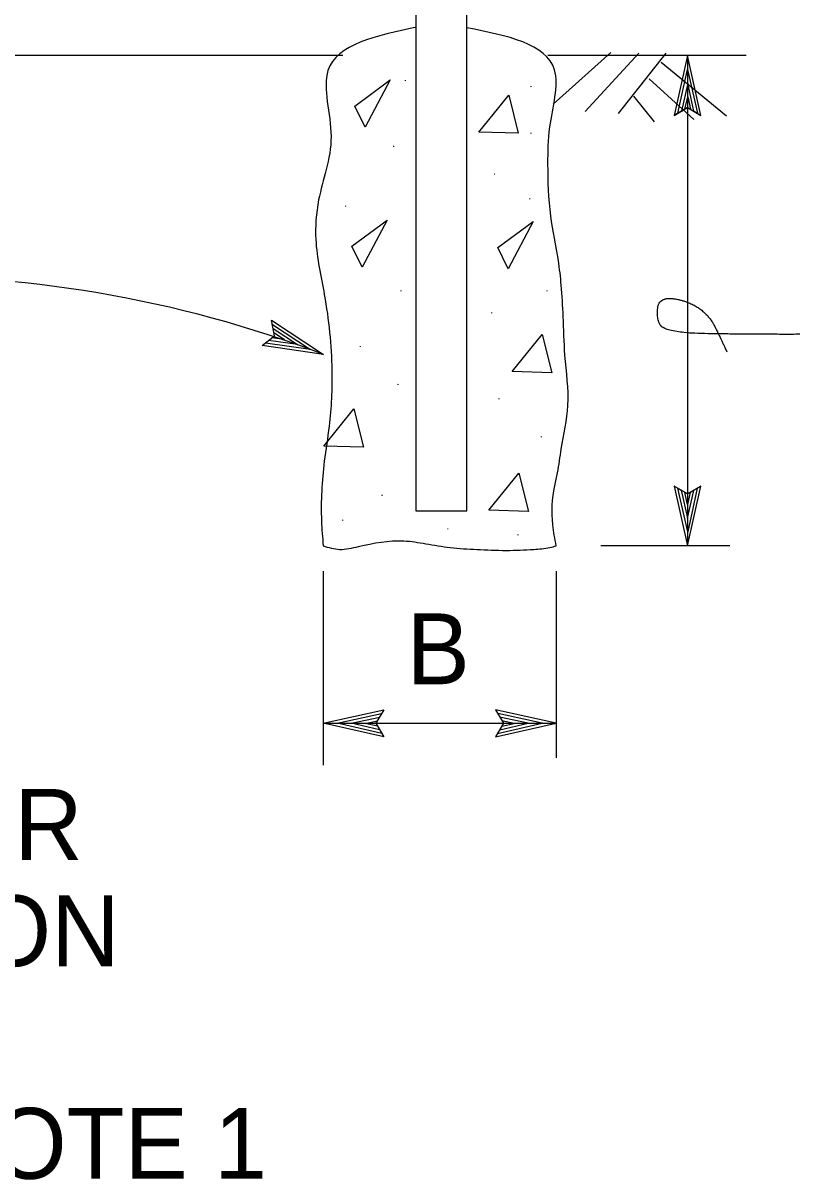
# Model space of a CAD drawing. Extents: x -893 to 867, y -474 to 712.
# Drawn here: x 618.2 to 694.9, y 124 to 238.2 of the extents above; entities that cross this region are included whole.
import ezdxf

# ---------------------------------------------------------------- set-up
doc = ezdxf.new("R2010")
doc.units = 0
for name, color, linetype in [('mc_FENCE-anno', 7, 'Continuous'), ('mc_FENCE-CL', 7, 'Continuous'), ('rd_BASE-MATERIAL', 7, 'Continuous'), ('rd_PROFILE-OG', 7, 'Continuous')]:
    doc.layers.add(name, color=color, linetype=linetype)

msp = doc.modelspace()

# ---------------------------------------------------------------- linework, layer by layer
at = {"layer": 'mc_FENCE-anno'}
for p, q in [((683.81, 235.01), (683.81, 186.59)), ((643.02, 207.33), (642.75, 208.87)), ((642.75, 208.87), (642.75, 208.87)), ((642.75, 208.87), (647.88, 205.49)), ((642.82, 208.46), (646.59, 205.98)), ((642.91, 208.04), (645.3, 206.47)), ((641.8, 206.37), (643.02, 207.33)), ((645.3, 206.47), (642.44, 206.88)), ((644.01, 206.96), (642.78, 207.14)), ((642.96, 207.65), (644.01, 206.96)), ((647.88, 205.49), (641.8, 206.37)), ((641.8, 206.37), (641.8, 206.37)), ((646.58, 205.98), (642.15, 206.62)), ((647.88, 205.49), (647.88, 205.49)), ((687.99, 186.59), (675.25, 186.59)), ((647.84, 184.08), (647.84, 164.91)), ((670.84, 184.08), (670.84, 165.64)), ((647.84, 169.06), (653.84, 170.39)), ((653.84, 170.39), (653.04, 169.06)), ((653.84, 170.39), (653.84, 170.39)), ((670.84, 169.06), (664.84, 170.39)), ((664.84, 170.39), (664.84, 170.39)), ((664.84, 170.39), (665.64, 169.06)), ((649.23, 169.06), (653.6, 170.03)), ((650.6, 169.06), (653.43, 169.68)), ((651.98, 169.05), (653.19, 169.32)), ((669.45, 169.06), (665.07, 170.03)), ((668.08, 169.06), (665.25, 169.68)), ((666.69, 169.05), (665.48, 169.32)), ((647.84, 169.06), (670.84, 169.06)), ((653.84, 167.72), (647.84, 169.06)), ((647.84, 169.06), (647.84, 169.06)), ((653.62, 168.07), (649.22, 169.06)), ((653.39, 168.43), (650.6, 169.06)), ((653.21, 168.78), (651.98, 169.05)), ((653.04, 169.06), (653.84, 167.72)), ((665.64, 169.06), (664.84, 167.72)), ((664.84, 167.72), (670.84, 169.06)), ((665.06, 168.07), (669.46, 169.06)), ((665.29, 168.43), (668.08, 169.06)), ((665.46, 168.78), (666.69, 169.05)), ((670.84, 169.06), (670.84, 169.06)), ((653.84, 167.72), (653.84, 167.72)), ((664.84, 167.72), (664.84, 167.72))]:
    msp.add_line(p, q, dxfattribs=at)
for points in [[(685.13, 229.1), (683.81, 235.01), (682.5, 229.1), (682.85, 229.31), (683.81, 233.64), (684.78, 229.31), (684.43, 229.52), (683.82, 232.29), (683.2, 229.52), (683.55, 229.73), (683.82, 230.93), (684.09, 229.73), (683.81, 229.89), (682.5, 229.1), (683.81, 229.89)], [(682.5, 192.49), (683.81, 186.59), (685.12, 192.49), (684.77, 192.28), (683.82, 187.96), (682.84, 192.28), (683.19, 192.08), (683.81, 189.31), (684.43, 192.07), (684.08, 191.86), (683.81, 190.67), (683.54, 191.87), (683.81, 191.71), (685.12, 192.49), (683.81, 191.71)]]:
    msp.add_lwpolyline(points, close=True, dxfattribs=at)
msp.add_arc((605.91, 95.48), 117.75, 69.117, 91.644, dxfattribs=at)
msp.add_open_spline([(694.9, 207.48), (689.93, 207.47), (681.48, 207.62), (680.7, 209.25), (681.09, 211.19), (683.81, 210.8), (685.9, 209.41), (686.98, 207.31), (687.68, 205.76)], degree=2, dxfattribs=at)
at = {"layer": 'mc_FENCE-CL'}
for p, q in [((657.03, 190.01), (657.03, 344.2)), ((662.03, 190.01), (662.03, 344.2)), ((662.03, 190.01), (657.03, 190.01))]:
    msp.add_line(p, q, dxfattribs=at)
for points in [[(657.03, 237.82), (648.31, 233.53), (648.61, 227.03), (648.14, 223.75), (647.39, 220.76), (647.11, 216.83), (647.95, 211.4), (648.7, 203.92), (648.42, 198.4), (647.95, 194.94), (647.67, 189.04), (647.84, 186.59)], [(670.84, 186.59), (670.5, 188.67), (670.69, 192.51), (670.97, 193.81), (671.34, 196.15), (672, 200.46), (671.71, 205.42), (671.53, 209.25), (671.34, 212.34), (671.06, 214.77), (670.31, 219.17), (670.03, 224.31), (670.22, 227.96), (670.68, 233.6), (662.03, 237.76)], [(647.84, 186.59), (649.45, 186.24), (651.32, 186.52), (655.81, 187.08), (657.96, 186.8), (660.39, 186.42), (663.01, 186.24), (665.91, 186.14), (668.63, 186.24), (670.22, 186.42), (670.84, 186.59)]]:
    msp.add_spline(points, degree=3, dxfattribs=at)
at = {"layer": 'rd_BASE-MATERIAL'}
for points in [[(654.44, 232.61), (651.97, 227.95), (650.95, 230.03)], [(667.09, 227.34), (663.19, 227.45), (666.15, 231.11)], [(654.16, 218.76), (651.68, 214.11), (650.66, 216.18)], [(668.57, 218.62), (666.1, 213.96), (665.07, 216.04)], [(670.41, 203.69), (666.51, 203.8), (669.46, 207.46)], [(651.81, 196.34), (647.91, 196.45), (650.87, 200.11)], [(668.1, 189.99), (664.2, 190.1), (667.16, 193.76)]]:
    msp.add_lwpolyline(points, close=True, dxfattribs=at)
at = {"layer": 'rd_PROFILE-OG'}
for p, q in [((649.79, 235.01), (494.96, 235.01)), ((689.59, 235.01), (670.03, 235.01)), ((676.25, 235.3), (670.55, 230.22)), ((678.99, 235.26), (673.7, 229.5)), ((681.66, 235.26), (676.96, 229.28)), ((681.19, 234.36), (687.64, 229.06)), ((680.02, 232.71), (684.42, 228.71)), ((678.46, 231), (680.52, 228.47))]:
    msp.add_line(p, q, dxfattribs=at)

# ---------------------------------------------------------------- texts
at = {"layer": 'mc_FENCE-anno'}
for s, p in [('B', (656.07, 172.92)), ('PER TYPICAL MEMBER', (519.55, 155.57)), ('DIMENSIONS TABLE ON', (519.55, 145.07)), ('AND MINIMUM PER NOTE 1', (519.55, 124.07))]:
    msp.add_text(s, height=7, dxfattribs=at).set_placement(p)
at = {"layer": 'rd_BASE-MATERIAL'}
for p in [(655.9, 232.69), (668.3, 232.11), (668.3, 227.5), (654.75, 226.2), (664.7, 223.46), (668.16, 221.01), (649.99, 220.28), (655.47, 211.92), (669.89, 211.92), (664.41, 209.76), (651.44, 206.44), (655.18, 202.69), (665.13, 201.25), (669.31, 197.5), (653.6, 191.73), (649.71, 189.28), (660.09, 188.41), (667.01, 187.84)]:
    msp.add_text('.', height=0.8, rotation=266.9315, dxfattribs=at).set_placement(p)

doc.saveas('drawing.dxf')
